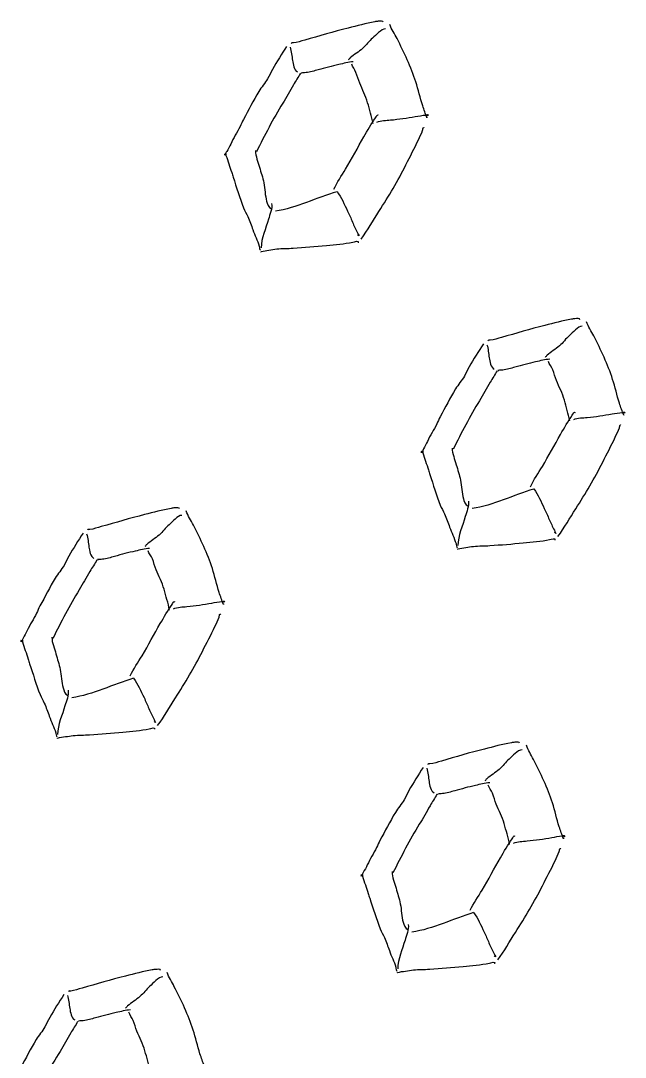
# Model space of a CAD drawing. Extents: x 25 to 279, y 7 to 272.
# Drawn here: x 61.1 to 116.5, y 173.6 to 268.6 of the extents above; entities that cross this region are included whole.
import ezdxf

# ---------------------------------------------------------------- set-up
doc = ezdxf.new("R2010")
doc.units = 0
doc.layers.get('0').update_dxf_attribs({"linetype": 'CONTINUOUS'})

msp = doc.modelspace()

# ---------------------------------------------------------------- linework, layer by layer
at = {"color": 7}
for points in [[(93.531002, 268.502051), (92.697565, 268.364917), (91.897994, 268.125919), (91.079373, 267.929995)], [(93.842946, 268.546051), (93.737906, 268.543088), (93.634454, 268.51909), (93.531002, 268.502051)], [(94.288769, 268.45805), (94.336658, 268.599946), (93.994288, 268.550311), (93.842946, 268.546051)], [(95.566177, 266.964954), (95.340752, 267.4103), (95.062675, 267.804926), (94.906306, 268.267683)], [(91.079373, 267.929995), (89.739788, 267.609373), (88.43936, 267.187124), (87.112475, 266.82991)], [(94.511548, 267.864008), (94.111498, 267.864008), (93.616463, 267.246603), (93.330448, 267.005938)], [(85.443483, 266.239704), (84.999777, 265.551417), (84.546281, 264.843234), (84.146231, 264.133806)], [(85.768127, 266.166362), (85.898567, 265.779647), (85.916029, 265.364251), (85.985879, 264.962508)], [(86.06499, 266.565883), (85.9917, 266.557839), (85.864435, 266.603612), (85.864435, 266.499896)], [(87.112475, 266.82991), (86.75661, 266.734105), (86.430908, 266.60602), (86.06499, 266.565883)], [(93.330448, 267.005938), (92.990723, 266.720267), (92.756567, 266.350591), (92.416577, 266.059841)], [(97.296023, 262.986335), (96.850994, 264.368677), (96.221021, 265.671909), (95.566177, 266.964954)], [(91.279927, 265.20177), (91.203198, 265.138561), (91.18944, 265.047042), (91.101862, 265.003756)], [(92.416577, 266.059841), (92.054892, 265.750305), (91.643729, 265.500988), (91.279927, 265.20177)], [(85.985879, 264.962508), (86.040383, 264.649664), (86.112085, 264.072502), (86.443079, 263.909122)], [(90.232706, 264.585715), (89.594267, 264.451306), (88.967998, 264.271257), (88.33829, 264.101686)], [(91.547421, 264.827755), (91.101598, 264.827755), (90.66874, 264.677551), (90.232706, 264.585715)], [(91.803538, 263.866551), (91.704583, 264.123355), (91.476512, 264.36611), (91.411425, 264.62355)], [(83.701996, 263.278832), (83.466781, 262.874522), (83.138169, 262.51445), (82.895546, 262.110696)], [(84.146231, 264.133806), (83.989069, 263.855147), (83.863127, 263.555771), (83.701996, 263.278832)], [(86.704487, 263.780138), (86.519544, 263.415224), (86.281154, 263.079204), (86.072927, 262.726779)], [(87.223865, 263.837658), (87.136552, 263.830488), (86.608179, 263.824614), (86.822756, 263.771671)], [(88.33829, 264.101686), (87.981896, 264.005748), (87.595075, 263.868191), (87.223865, 263.837658)], [(92.142469, 262.880713), (92.013617, 263.20451), (91.92895, 263.541933), (91.803538, 263.866551)], [(86.072927, 262.726779), (85.739552, 262.162713), (85.442954, 261.586424), (85.093175, 261.028471)], [(92.873512, 261.085039), (92.701533, 261.71824), (92.38271, 262.277066), (92.142469, 262.880713)], [(97.91991, 260.80339), (97.682844, 261.51504), (97.525152, 262.274579), (97.296023, 262.986335)], [(82.895546, 262.110696), (82.394425, 261.276756), (81.959185, 260.402493), (81.487698, 259.553445)], [(85.093175, 261.028471), (84.193063, 259.593027), (83.433179, 258.07379), (82.675942, 256.578629)], [(93.372781, 259.183717), (93.242871, 259.825755), (93.045492, 260.452711), (92.873512, 261.085039)], [(98.312288, 259.694283), (98.175763, 260.061948), (98.044, 260.431412), (97.91991, 260.80339)], [(81.487698, 259.553445), (81.370223, 259.342176), (81.281852, 259.11466), (81.178135, 258.897173)], [(92.522146, 257.942027), (92.865046, 258.539456), (93.210856, 259.135827), (93.599, 259.704893)], [(93.599, 259.704893), (93.650594, 259.780458), (93.796644, 260.085523), (93.851148, 259.937303)], [(93.727587, 259.299287), (94.104883, 259.472695), (94.563142, 259.458434), (94.971658, 259.497486)], [(94.971658, 259.497486), (95.73551, 259.570538), (96.48825, 259.683832), (97.242312, 259.819061)], [(97.242312, 259.819061), (97.555579, 259.875232), (97.871227, 259.918967), (98.187669, 259.954739)], [(98.187669, 259.954739), (98.262281, 259.963179), (98.381079, 260.025885), (98.412829, 259.958681)], [(98.312288, 259.74712), (98.312288, 259.729499), (98.318373, 259.677773), (98.312288, 259.694283)], [(98.412829, 259.958681), (98.453575, 259.872215), (98.340069, 259.889943), (98.318902, 259.890525)], [(81.178135, 258.897173), (80.919373, 258.354248), (80.561127, 257.852333), (80.326442, 257.296179)], [(97.533883, 257.677973), (97.666175, 257.963723), (97.808256, 258.246562), (97.915677, 258.54316)], [(97.915677, 258.54316), (97.947956, 258.63259), (97.924937, 258.76885), (98.010662, 258.811977)], [(98.010662, 258.811977), (98.029448, 258.821502), (98.044794, 258.787106), (98.061727, 258.774671)], [(90.854212, 254.998273), (91.429152, 255.969029), (91.9607, 256.963863), (92.522146, 257.942027)], [(96.385327, 255.395677), (96.766592, 256.158735), (97.175638, 256.904596), (97.533883, 257.677973)], [(80.326442, 257.296179), (80.228546, 257.06414), (80.067415, 256.828925), (79.950469, 256.609321)], [(82.588894, 256.68605), (82.588894, 256.162969), (82.824902, 255.665817), (82.959046, 255.159669)], [(79.77505, 256.264569), (79.759969, 256.28256), (79.798862, 256.418027), (79.805742, 256.436548)], [(79.810504, 256.360877), (79.806006, 256.356115), (79.775579, 256.263775), (79.77505, 256.264569)], [(79.950469, 256.609321), (79.903637, 256.52095), (79.872946, 256.427552), (79.810504, 256.360877)], [(79.888821, 256.428081), (79.888821, 256.370667), (79.871623, 256.310871), (79.888821, 256.256102)], [(79.888821, 256.256102), (80.052863, 255.729846), (80.240187, 255.210733), (80.411373, 254.686858)], [(82.959046, 255.159669), (83.084723, 254.686065), (83.259877, 254.224896), (83.351158, 253.740973)], [(89.761219, 253.143279), (90.067871, 253.791508), (90.488558, 254.380735), (90.854212, 254.998273)], [(93.907769, 251.118158), (94.813702, 252.531563), (95.64026, 253.905015), (96.385327, 255.395677)], [(80.411373, 254.686858), (80.45794, 254.544248), (80.495246, 254.399256), (80.542077, 254.25691)], [(80.542077, 254.25691), (80.8482, 253.322931), (81.147708, 252.35826), (81.500133, 251.440685)], [(83.351158, 253.740973), (83.45514, 253.187994), (83.469427, 252.58686), (83.612302, 252.042612)], [(90.070517, 252.924733), (88.202029, 252.37731), (86.352592, 251.421106), (84.411608, 251.138267)], [(90.066548, 252.939285), (90.489352, 252.407737), (90.728271, 251.75554), (91.031483, 251.149908)], [(83.612302, 252.042612), (83.663367, 251.848144), (83.807565, 251.448094), (84.02611, 251.376127)], [(81.500133, 251.440685), (81.606231, 251.164725), (81.773183, 250.915223), (81.891981, 250.645348)], [(84.069502, 251.827506), (84.156021, 251.401527), (83.900169, 250.808067), (83.786662, 250.40881)], [(91.031483, 251.149908), (91.196319, 250.821031), (91.33496, 250.479983), (91.480481, 250.142375)], [(92.282962, 248.584773), (92.882773, 249.3899), (93.366431, 250.273608), (93.907769, 251.118158)], [(81.891981, 250.645348), (82.065813, 250.250854), (82.206306, 249.847365), (82.349446, 249.441494)], [(83.786662, 250.40881), (83.547215, 249.566642), (83.111446, 248.654888), (83.111446, 247.764565)], [(91.480481, 250.142375), (91.626796, 249.802915), (91.782635, 249.480917), (91.95144, 249.15151)], [(82.349446, 249.441494), (82.52751, 248.93561), (82.781246, 248.4501), (82.93735, 247.936544)], [(91.95144, 249.15151), (91.989804, 249.076633), (92.028433, 249.001756), (92.061506, 248.924233)], [(89.101083, 247.987344), (89.909121, 248.057194), (90.722185, 248.143977), (91.518317, 248.298229)], [(91.518317, 248.298229), (91.62706, 248.319396), (92.152788, 248.501958), (91.990862, 248.245842)], [(92.073942, 248.864438), (92.029227, 248.878725), (92.002504, 248.924762), (91.966785, 248.954925)], [(92.061506, 248.924233), (92.069708, 248.905448), (92.093521, 248.858088), (92.073942, 248.864438)], [(82.93735, 247.936544), (82.961692, 247.85611), (82.975185, 247.584648), (83.046094, 247.549458)], [(83.096629, 247.392296), (83.101127, 247.411346), (83.091073, 247.445212), (83.110388, 247.448917)], [(83.110388, 247.448917), (83.586373, 247.539933), (84.066063, 247.612958), (84.54734, 247.669844)], [(84.54734, 247.669844), (85.043698, 247.728581), (85.546671, 247.710854), (86.04541, 247.744456)], [(86.04541, 247.744456), (87.064056, 247.813513), (88.08429, 247.899502), (89.101083, 247.987344)], [(109.11549, 240.658121), (107.775904, 240.337446), (106.475477, 239.915171), (105.148592, 239.557983)], [(111.567119, 241.23015), (110.733681, 241.093096), (109.93411, 240.853913), (109.11549, 240.658121)], [(112.547665, 240.591975), (112.147615, 240.591975), (111.652579, 239.974702), (111.366565, 239.733931)], [(111.879063, 241.274071), (111.774023, 241.27116), (111.670571, 241.247083), (111.567119, 241.23015)], [(112.324885, 241.186229), (112.372775, 241.328046), (112.030404, 241.278304), (111.879063, 241.274071)], [(113.602294, 239.692921), (113.376869, 240.138479), (113.098792, 240.532973), (112.942688, 240.995729)], [(105.148592, 239.557983), (104.792727, 239.462204), (104.467025, 239.334146), (104.101106, 239.293929)], [(111.366565, 239.733931), (111.02684, 239.448181), (110.792683, 239.078558), (110.452694, 238.787781)], [(115.33214, 235.714381), (114.88711, 237.096829), (114.257138, 238.399902), (113.602294, 239.692921)], [(103.4796, 238.967698), (103.035894, 238.279517), (102.582398, 237.571227), (102.182348, 236.861879)], [(103.804244, 238.894408), (103.934683, 238.507587), (103.952146, 238.092192), (104.021996, 237.690554)], [(104.101106, 239.293929), (104.027817, 239.285992), (103.900552, 239.331765), (103.900552, 239.228048)], [(110.452694, 238.787781), (110.091008, 238.478483), (109.679846, 238.228981), (109.316044, 237.929738)], [(104.021996, 237.690554), (104.0765, 237.377817), (104.148202, 236.800496), (104.479196, 236.637248)], [(109.316044, 237.929738), (109.239315, 237.866502), (109.225556, 237.775221), (109.137979, 237.731829)], [(102.182348, 236.861879), (102.025185, 236.583273), (101.899244, 236.283765), (101.738112, 236.00701)], [(106.374406, 236.829865), (106.018012, 236.733821), (105.631192, 236.596238), (105.259981, 236.56581)], [(108.268823, 237.313787), (107.630383, 237.179379), (107.004115, 236.999198), (106.374406, 236.829865)], [(109.583537, 237.555881), (109.137715, 237.555881), (108.704856, 237.405598), (108.268823, 237.313787)], [(109.839919, 236.59465), (109.7407, 236.851296), (109.512629, 237.094183), (109.447542, 237.351623)], [(101.738112, 236.00701), (101.502898, 235.602463), (101.174285, 235.242629), (100.931663, 234.838875)], [(104.740604, 236.508131), (104.55566, 236.143271), (104.317271, 235.80725), (104.109044, 235.454825)], [(105.259981, 236.56581), (105.172669, 236.558667), (104.64456, 236.552581), (104.858873, 236.499665)], [(110.178585, 235.608812), (110.049733, 235.932662), (109.965067, 236.270006), (109.839919, 236.59465)], [(100.931663, 234.838875), (100.430542, 234.004908), (99.995302, 233.13046), (99.523815, 232.281412)], [(104.109044, 235.454825), (103.775669, 234.890733), (103.479071, 234.314471), (103.129292, 233.756465)], [(110.909629, 233.813085), (110.73765, 234.446233), (110.418827, 235.005033), (110.178585, 235.608812)], [(115.956292, 233.531304), (115.71896, 234.243033), (115.561269, 235.002652), (115.33214, 235.714381)], [(103.129292, 233.756465), (102.229179, 232.3211), (101.469296, 230.801862), (100.712058, 229.306438)], [(111.408898, 231.91179), (111.278987, 232.553933), (111.081608, 233.180731), (110.909629, 233.813085)], [(116.348404, 232.422435), (116.211879, 232.789942), (116.080117, 233.159565), (115.956292, 233.531304)], [(99.523815, 232.281412), (99.40634, 232.070275), (99.317969, 231.842733), (99.214252, 231.625246)], [(110.558262, 230.6701), (110.901162, 231.267265), (111.246973, 231.8639), (111.635117, 232.433019)], [(111.635117, 232.433019), (111.68671, 232.508425), (111.83276, 232.81349), (111.887265, 232.665323)], [(111.763704, 232.027412), (112.141, 232.200715), (112.599258, 232.186427), (113.007775, 232.225585)], [(113.007775, 232.225585), (113.771627, 232.29861), (114.524367, 232.411852), (115.278429, 232.547054)], [(115.278429, 232.547054), (115.591696, 232.60341), (115.907344, 232.647067), (116.223785, 232.682785)], [(116.223785, 232.682785), (116.298398, 232.691252), (116.417196, 232.753958), (116.448946, 232.686754)], [(116.348404, 232.475088), (116.348404, 232.457625), (116.35449, 232.405767), (116.348404, 232.422435)], [(116.448946, 232.686754), (116.489692, 232.600235), (116.376185, 232.617963), (116.355019, 232.618492)], [(99.214252, 231.625246), (98.95549, 231.082321), (98.597244, 230.580406), (98.362558, 230.024252)], [(115.57, 230.406046), (115.702292, 230.691796), (115.844373, 230.974635), (115.951794, 231.271233)], [(115.951794, 231.271233), (115.984073, 231.360662), (115.961319, 231.496658), (116.046779, 231.54005)], [(116.046779, 231.54005), (116.065565, 231.549575), (116.08091, 231.515179), (116.097844, 231.502744)], [(98.362558, 230.024252), (98.264662, 229.792213), (98.103531, 229.556998), (97.986585, 229.337394)], [(108.890329, 227.726346), (109.465269, 228.697102), (109.996817, 229.691935), (110.558262, 230.6701)], [(114.421444, 228.12375), (114.802708, 228.886808), (115.211754, 229.632669), (115.57, 230.406046)], [(97.811167, 228.992642), (97.79635, 229.010633), (97.834979, 229.1461), (97.841858, 229.164621)], [(97.846621, 229.08895), (97.842123, 229.084188), (97.811696, 228.991848), (97.811167, 228.992642)], [(97.986585, 229.337394), (97.939754, 229.249023), (97.909062, 229.155625), (97.846621, 229.08895)], [(97.924937, 229.156154), (97.924937, 229.09874), (97.90774, 229.038944), (97.924937, 228.984175)], [(100.62501, 229.414123), (100.62501, 228.890777), (100.861019, 228.39389), (100.995163, 227.887742)], [(97.924937, 228.984175), (98.088979, 228.457919), (98.276304, 227.938806), (98.44749, 227.414667)], [(111.943885, 223.846231), (112.849819, 225.259371), (113.676377, 226.633087), (114.421444, 228.12375)], [(98.44749, 227.414667), (98.494056, 227.272321), (98.531627, 227.127329), (98.578194, 226.984719)], [(100.995163, 227.887742), (101.12084, 227.414138), (101.295994, 226.952969), (101.387275, 226.468781)], [(107.797335, 225.871352), (108.103988, 226.519581), (108.524675, 227.108808), (108.890329, 227.726346)], [(98.578194, 226.984719), (98.884317, 226.051004), (99.183825, 225.086333), (99.53625, 224.168758)], [(101.387275, 226.468781), (101.491256, 225.916067), (101.505544, 225.314933), (101.648419, 224.770685)], [(108.106633, 225.652806), (106.238146, 225.105383), (104.388708, 224.149179), (102.44799, 223.86634)], [(108.102929, 225.667358), (108.525469, 225.13581), (108.764387, 224.483612), (109.067865, 223.877981)], [(101.648419, 224.770685), (101.699483, 224.576217), (101.843681, 224.176167), (102.062227, 224.1042)], [(102.105883, 224.555579), (102.192138, 224.1296), (101.936285, 223.53614), (101.822779, 223.136883)], [(74.872056, 223.882215), (74.038619, 223.74516), (73.239313, 223.506242), (72.420692, 223.310185)], [(75.184, 223.926135), (75.07896, 223.923225), (74.975773, 223.899412), (74.872056, 223.882215)], [(75.629823, 223.838294), (75.677712, 223.98011), (75.335606, 223.930633), (75.184, 223.926135)], [(76.907231, 222.34525), (76.681806, 222.790544), (76.403729, 223.185038), (76.247625, 223.647794)], [(99.53625, 224.168758), (99.642348, 223.892798), (99.8093, 223.643296), (99.928098, 223.373156)], [(99.928098, 223.373156), (100.101929, 222.978662), (100.242423, 222.575438), (100.385563, 222.169302)], [(109.067865, 223.877981), (109.232435, 223.549104), (109.371077, 223.208056), (109.516598, 222.870448)], [(110.319079, 221.312846), (110.91889, 222.117973), (111.402548, 223.001681), (111.943885, 223.846231)], [(72.420692, 223.310185), (71.080842, 222.98951), (69.780415, 222.567235), (68.453529, 222.210048)], [(75.852602, 223.244304), (75.452552, 223.244304), (74.957781, 222.626767), (74.671502, 222.38626)], [(101.822779, 223.136883), (101.583331, 222.294715), (101.147562, 221.38296), (101.147562, 220.492638)], [(109.516598, 222.870448), (109.662913, 222.530988), (109.818752, 222.20899), (109.987556, 221.879583)], [(66.784537, 221.620027), (66.340831, 220.931581), (65.887335, 220.223556), (65.487285, 219.513944)], [(67.109181, 221.546473), (67.239885, 221.159917), (67.257083, 220.744521), (67.326933, 220.342619)], [(67.406308, 221.945994), (67.333019, 221.938056), (67.205754, 221.983829), (67.205754, 221.880112)], [(68.453529, 222.210048), (68.097665, 222.114269), (67.771963, 221.98621), (67.406308, 221.945994)], [(74.671502, 222.38626), (74.331777, 222.10051), (74.097621, 221.730887), (73.757631, 221.44011)], [(78.637077, 218.366446), (78.192048, 219.748894), (77.562075, 221.052231), (76.907231, 222.34525)], [(100.385563, 222.169302), (100.563627, 221.663683), (100.817363, 221.178173), (100.973467, 220.664617)], [(109.987556, 221.879583), (110.025921, 221.804706), (110.06455, 221.729829), (110.097887, 221.652306)], [(110.110058, 221.59251), (110.065344, 221.606798), (110.038621, 221.652835), (110.002902, 221.682998)], [(110.097887, 221.652306), (110.105825, 221.633521), (110.129902, 221.58616), (110.110058, 221.59251)], [(72.621246, 220.582067), (72.544252, 220.518831), (72.530494, 220.427285), (72.442917, 220.383894)], [(73.757631, 221.44011), (73.395946, 221.130548), (72.984783, 220.88131), (72.621246, 220.582067)], [(100.973467, 220.664617), (100.997808, 220.584183), (101.011302, 220.312721), (101.08221, 220.277531)], [(104.081527, 220.472529), (105.100173, 220.541585), (106.120406, 220.627575), (107.1372, 220.715417)], [(107.1372, 220.715417), (107.945237, 220.785267), (108.758302, 220.87205), (109.554433, 221.026302)], [(109.554433, 221.026302), (109.663177, 221.047469), (110.188904, 221.230031), (110.026979, 220.973915)], [(67.326933, 220.342619), (67.381438, 220.029881), (67.45314, 219.452825), (67.784133, 219.289312)], [(71.57376, 219.965852), (70.935321, 219.831444), (70.309317, 219.651527), (69.679344, 219.481929)], [(72.888475, 220.207946), (72.442652, 220.207946), (72.009794, 220.057662), (71.57376, 219.965852)], [(73.144856, 219.246715), (73.045638, 219.503625), (72.817567, 219.746248), (72.752479, 220.003687)], [(101.132746, 220.120369), (101.137244, 220.139419), (101.12719, 220.173285), (101.146504, 220.17699)], [(101.146504, 220.17699), (101.62249, 220.268006), (102.102179, 220.341031), (102.583456, 220.397917)], [(102.583456, 220.397917), (103.079815, 220.456654), (103.582787, 220.438662), (104.081527, 220.472529)], [(65.04305, 218.659075), (64.807835, 218.254792), (64.479223, 217.894694), (64.2366, 217.49094)], [(65.487285, 219.513944), (65.330123, 219.235338), (65.204181, 218.936094), (65.04305, 218.659075)], [(68.045542, 219.16046), (67.860598, 218.795335), (67.622208, 218.459315), (67.413981, 218.10689)], [(68.565183, 219.217875), (68.477606, 219.210731), (67.949498, 219.20491), (68.16381, 219.151994)], [(69.679344, 219.481929), (69.323215, 219.385885), (68.936129, 219.248302), (68.565183, 219.217875)], [(73.483523, 218.260877), (73.354671, 218.584727), (73.270004, 218.922071), (73.144856, 219.246715)], [(67.413981, 218.10689), (67.080871, 217.542798), (66.784008, 216.966535), (66.434229, 216.408794)], [(74.214831, 216.46515), (74.042587, 217.098562), (73.723765, 217.657362), (73.483523, 218.260877)], [(79.261229, 216.183633), (79.024162, 216.895363), (78.866206, 217.654717), (78.637077, 218.366446)], [(64.2366, 217.49094), (63.735479, 216.656973), (63.30024, 215.78279), (62.828752, 214.933742)], [(66.434229, 216.408794), (65.534117, 214.973165), (64.774498, 213.453927), (64.016996, 211.958767)], [(74.7141, 214.563854), (74.583925, 215.205998), (74.386546, 215.832796), (74.214831, 216.46515)], [(79.653342, 215.0745), (79.516817, 215.442271), (79.385054, 215.811629), (79.261229, 216.183633)], [(62.828752, 214.933742), (62.711277, 214.72234), (62.622906, 214.495062), (62.519454, 214.277575)], [(73.8632, 213.322429), (74.2061, 213.919594), (74.55191, 214.515965), (74.940319, 215.085083)], [(74.940319, 215.085083), (74.991648, 215.160754), (75.137698, 215.465819), (75.192202, 215.317387)], [(75.068906, 214.679477), (75.445938, 214.852779), (75.904196, 214.838756), (76.312713, 214.87765)], [(76.312713, 214.87765), (77.076565, 214.950675), (77.829304, 215.063917), (78.583367, 215.199383)], [(78.583367, 215.199383), (78.896633, 215.255475), (79.212281, 215.299131), (79.528723, 215.33485)], [(79.528723, 215.33485), (79.603335, 215.343317), (79.722398, 215.406023), (79.753883, 215.338819)], [(79.653342, 215.127417), (79.653342, 215.10969), (79.659692, 215.058096), (79.653342, 215.0745)], [(79.753883, 215.338819), (79.794894, 215.2523), (79.681123, 215.270292), (79.659956, 215.270821)], [(62.519454, 214.277575), (62.260427, 213.734385), (61.902181, 213.232471), (61.667496, 212.676317)], [(78.874938, 213.05811), (79.007229, 213.34386), (79.14931, 213.6267), (79.256731, 213.923563)], [(79.256731, 213.923563), (79.28901, 214.012727), (79.266256, 214.148988), (79.351717, 214.192115)], [(79.351717, 214.192115), (79.370502, 214.20164), (79.385848, 214.167244), (79.402781, 214.154808)], [(72.195531, 210.37841), (72.770206, 211.349167), (73.301754, 212.344265), (73.8632, 213.322429)], [(77.726381, 210.775815), (78.10791, 211.538873), (78.516692, 212.284733), (78.874938, 213.05811)], [(61.291523, 211.989458), (61.244692, 211.901087), (61.214265, 211.807954), (61.151558, 211.741015)], [(61.667496, 212.676317), (61.569865, 212.444277), (61.408469, 212.209062), (61.291523, 211.989458)], [(63.929948, 212.066188), (63.929948, 211.543106), (64.165956, 211.045954), (64.3001, 210.539806)], [(61.116104, 211.644706), (61.101287, 211.662962), (61.140181, 211.798165), (61.146796, 211.816685)], [(61.151558, 211.741015), (61.14706, 211.736252), (61.116633, 211.644177), (61.116104, 211.644706)], [(61.229875, 211.808219), (61.229875, 211.750804), (61.212942, 211.691008), (61.229875, 211.63624)], [(61.229875, 211.63624), (61.393917, 211.109983), (61.581242, 210.591135), (61.752427, 210.066996)], [(61.752427, 210.066996), (61.798994, 209.92465), (61.836565, 209.779394), (61.883131, 209.637048)], [(64.3001, 210.539806), (64.425777, 210.066202), (64.600931, 209.605033), (64.692212, 209.12111)], [(71.102273, 208.523417), (71.408925, 209.171646), (71.829877, 209.760873), (72.195531, 210.37841)], [(75.249088, 206.49856), (76.154756, 207.9117), (76.981579, 209.285417), (77.726381, 210.775815)], [(61.883131, 209.637048), (62.189254, 208.703069), (62.488762, 207.738398), (62.841187, 206.820823)], [(64.692212, 209.12111), (64.796458, 208.568131), (64.810481, 207.966998), (64.953356, 207.42275)], [(71.411571, 208.304871), (69.543348, 207.757712), (67.693646, 206.801244), (65.752927, 206.518404)], [(71.407867, 208.319687), (71.830406, 207.787875), (72.069325, 207.135677), (72.372802, 206.530046)], [(64.953356, 207.42275), (65.004421, 207.228281), (65.148883, 206.828231), (65.367165, 206.756265)], [(65.410821, 207.207908), (65.497075, 206.781665), (65.241223, 206.188469), (65.127717, 205.788948)], [(62.841187, 206.820823), (62.947285, 206.544863), (63.114238, 206.29536), (63.2333, 206.025485)], [(72.372802, 206.530046), (72.537373, 206.201169), (72.676015, 205.860121), (72.8218, 205.522513)], [(73.624017, 203.96491), (74.224092, 204.770038), (74.707485, 205.653746), (75.249088, 206.49856)], [(63.2333, 206.025485), (63.406867, 205.630992), (63.54736, 205.227502), (63.6905, 204.821631)], [(65.127717, 205.788948), (64.888269, 204.946779), (64.4525, 204.035025), (64.4525, 203.144702)], [(72.8218, 205.522513), (72.968115, 205.183052), (73.12369, 204.861319), (73.292494, 204.531912)], [(63.6905, 204.821631), (63.868565, 204.316012), (64.1223, 203.830502), (64.278404, 203.316681)], [(73.292494, 204.531912), (73.330858, 204.456771), (73.369752, 204.381894), (73.402825, 204.304371)], [(70.442402, 203.367481), (71.250175, 203.437331), (72.06324, 203.524379), (72.859371, 203.678631)], [(72.859371, 203.678631), (72.968379, 203.699533), (73.493842, 203.882096), (73.331917, 203.625979)], [(73.41526, 204.244575), (73.370546, 204.259127), (73.343558, 204.3049), (73.30784, 204.335327)], [(73.402825, 204.304371), (73.410762, 204.285585), (73.43484, 204.238225), (73.41526, 204.244575)], [(64.278404, 203.316681), (64.302746, 203.236513), (64.31624, 202.964785), (64.387413, 202.92986)], [(64.437683, 202.772698), (64.442446, 202.791483), (64.432392, 202.825615), (64.451442, 202.829319)], [(64.451442, 202.829319), (64.927427, 202.920335), (65.407117, 202.993096), (65.888394, 203.050246)], [(65.888394, 203.050246), (66.385017, 203.108983), (66.887725, 203.090992), (67.386729, 203.124594)], [(67.386729, 203.124594), (68.40511, 203.19365), (69.425344, 203.27964), (70.442402, 203.367481)], [(106.806206, 202.347512), (106.854096, 202.489329), (106.511725, 202.439588), (106.360383, 202.435354)], [(103.59681, 201.819404), (102.257225, 201.498729), (100.956533, 201.076454), (99.629913, 200.719267)], [(106.04844, 202.391433), (105.215002, 202.254379), (104.415431, 202.015196), (103.59681, 201.819404)], [(107.028985, 201.753258), (106.628935, 201.753258), (106.1339, 201.135985), (105.847885, 200.895215)], [(106.360383, 202.435354), (106.255344, 202.432444), (106.151892, 202.408367), (106.04844, 202.391433)], [(108.083615, 200.854204), (107.85819, 201.299762), (107.580112, 201.694256), (107.423744, 202.157012)], [(99.629913, 200.719267), (99.274048, 200.623488), (98.948346, 200.495429), (98.582427, 200.455213)], [(105.847885, 200.895215), (105.50816, 200.609729), (105.27374, 200.239842), (104.934015, 199.949329)], [(109.81346, 196.875665), (109.368431, 198.258112), (108.738458, 199.561185), (108.083615, 200.854204)], [(97.960921, 200.128981), (97.517215, 199.4408), (97.063719, 198.73251), (96.663669, 198.023162)], [(98.285565, 200.055692), (98.416004, 199.668871), (98.433202, 199.253475), (98.503317, 198.851837)], [(98.582427, 200.455213), (98.509138, 200.447275), (98.381873, 200.493048), (98.381873, 200.389331)], [(104.934015, 199.949329), (104.572329, 199.639767), (104.161167, 199.390265), (103.797365, 199.091021)], [(98.503317, 198.851837), (98.557821, 198.5391), (98.629523, 197.961779), (98.960517, 197.798531)], [(104.064858, 198.717165), (103.619035, 198.717165), (103.186177, 198.566881), (102.750144, 198.475071)], [(103.797365, 199.091021), (103.720635, 199.027785), (103.706877, 198.936504), (103.6193, 198.893112)], [(96.663669, 198.023162), (96.506506, 197.744556), (96.380565, 197.445048), (96.219433, 197.168294)], [(99.741302, 197.727094), (99.65399, 197.71995), (99.125617, 197.713865), (99.340194, 197.660948)], [(100.855727, 197.991148), (100.499333, 197.895104), (100.112248, 197.757521), (99.741302, 197.727094)], [(102.750144, 198.475071), (102.111704, 198.340663), (101.485435, 198.160746), (100.855727, 197.991148)], [(104.320975, 197.755933), (104.222021, 198.012579), (103.99395, 198.255467), (103.928862, 198.512906)], [(104.659906, 196.770096), (104.531054, 197.093946), (104.446388, 197.43129), (104.320975, 197.755933)], [(96.219433, 197.168294), (95.984219, 196.763746), (95.655606, 196.403912), (95.412983, 196.000158)], [(99.221925, 197.669415), (99.036981, 197.304554), (98.798592, 196.968533), (98.590365, 196.616108)], [(105.39095, 194.974369), (105.218971, 195.607517), (104.900148, 196.166317), (104.659906, 196.770096)], [(110.437348, 194.692852), (110.200281, 195.404317), (110.04259, 196.163935), (109.81346, 196.875665)], [(95.412983, 196.000158), (94.911862, 195.166192), (94.476623, 194.291744), (94.005135, 193.442696)], [(98.590365, 196.616108), (98.25699, 196.052017), (97.960392, 195.475754), (97.610613, 194.917748)], [(97.610613, 194.917748), (96.7105, 193.482383), (95.950617, 191.963146), (95.193379, 190.467985)], [(105.890219, 193.073073), (105.760308, 193.715217), (105.562929, 194.342015), (105.39095, 194.974369)], [(106.116438, 193.594302), (106.168031, 193.669708), (106.314081, 193.974773), (106.368585, 193.826606)], [(110.829725, 193.583719), (110.6932, 193.951225), (110.561437, 194.320848), (110.437348, 194.692852)], [(110.705106, 193.844069), (110.779719, 193.852535), (110.898517, 193.915242), (110.930267, 193.848037)], [(94.005135, 193.442696), (93.88766, 193.231558), (93.79929, 193.004017), (93.695573, 192.786529)], [(105.039583, 191.831383), (105.382483, 192.428812), (105.728294, 193.025183), (106.116438, 193.594302)], [(106.245025, 193.188696), (106.622321, 193.361998), (107.080579, 193.34771), (107.489096, 193.386869)], [(107.489096, 193.386869), (108.252948, 193.459894), (109.005688, 193.573135), (109.75975, 193.708337)], [(109.75975, 193.708337), (110.073017, 193.764694), (110.388665, 193.80835), (110.705106, 193.844069)], [(110.829725, 193.636371), (110.829725, 193.618908), (110.83581, 193.56705), (110.829725, 193.583719)], [(110.930267, 193.848037), (110.971012, 193.761519), (110.857506, 193.779246), (110.83634, 193.779775)], [(93.695573, 192.786529), (93.43681, 192.243604), (93.0783, 191.74169), (92.843879, 191.185535)], [(110.051321, 191.567329), (110.183613, 191.853079), (110.325694, 192.135919), (110.433115, 192.432517)], [(110.433115, 192.432517), (110.465394, 192.521946), (110.442375, 192.657942), (110.5281, 192.701333)], [(110.5281, 192.701333), (110.546885, 192.710858), (110.562231, 192.676463), (110.579165, 192.664027)], [(92.843879, 191.185535), (92.745983, 190.953496), (92.584852, 190.718281), (92.467906, 190.498677)], [(103.37165, 188.887629), (103.94659, 189.858385), (104.478138, 190.853219), (105.039583, 191.831383)], [(108.902765, 189.285033), (109.284029, 190.048092), (109.69281, 190.793952), (110.051321, 191.567329)], [(92.292487, 190.153925), (92.277406, 190.171917), (92.3163, 190.307383), (92.323179, 190.325904)], [(92.327942, 190.250233), (92.323179, 190.245471), (92.293017, 190.153131), (92.292487, 190.153925)], [(92.467906, 190.498677), (92.421075, 190.410306), (92.390383, 190.316908), (92.327942, 190.250233)], [(92.406258, 190.317437), (92.406258, 190.260023), (92.38906, 190.200227), (92.406258, 190.145458)], [(92.406258, 190.145458), (92.5703, 189.619202), (92.757625, 189.10009), (92.92881, 188.576215)], [(95.106331, 190.575406), (95.106331, 190.052325), (95.34234, 189.555173), (95.476483, 189.049025)], [(106.425206, 185.007515), (107.33114, 186.420654), (108.157698, 187.794371), (108.902765, 189.285033)], [(92.92881, 188.576215), (92.975377, 188.433604), (93.012683, 188.288612), (93.059515, 188.146267)], [(95.476483, 189.049025), (95.60216, 188.575421), (95.777315, 188.114252), (95.868331, 187.630329)], [(102.278656, 187.032635), (102.585308, 187.680865), (103.005996, 188.270092), (103.37165, 188.887629)], [(93.059515, 188.146267), (93.365373, 187.212288), (93.665146, 186.247617), (94.017571, 185.330042)], [(95.868331, 187.630329), (95.972577, 187.07735), (95.986865, 186.476217), (96.12974, 185.931969)], [(102.587954, 186.81409), (100.719467, 186.266667), (98.869765, 185.310462), (96.929046, 185.027623)], [(102.583985, 186.828642), (103.00679, 186.297094), (103.245708, 185.644896), (103.548921, 185.039265)], [(96.12974, 185.931969), (96.180804, 185.7375), (96.325002, 185.33745), (96.543548, 185.265483)], [(96.58694, 185.716862), (96.673458, 185.290883), (96.417606, 184.697423), (96.303835, 184.298167)], [(94.017571, 185.330042), (94.123669, 185.054081), (94.290621, 184.804579), (94.409419, 184.53444)], [(94.409419, 184.53444), (94.58325, 184.139946), (94.723744, 183.736721), (94.866883, 183.330585)], [(103.548921, 185.039265), (103.713756, 184.710388), (103.852398, 184.36934), (103.997919, 184.031731)], [(104.8004, 182.474129), (105.40021, 183.279256), (105.883869, 184.162965), (106.425206, 185.007515)], [(96.303835, 184.298167), (96.064652, 183.455998), (95.628883, 182.544244), (95.628883, 181.653921)], [(103.997919, 184.031731), (104.144233, 183.692271), (104.300073, 183.370273), (104.468612, 183.040867)], [(94.866883, 183.330585), (95.044948, 182.824967), (95.298683, 182.339456), (95.454787, 181.8259)], [(104.468612, 183.040867), (104.507242, 182.96599), (104.545871, 182.891113), (104.578944, 182.81359)], [(104.591379, 182.753794), (104.546665, 182.768081), (104.519942, 182.814119), (104.484223, 182.844281)], [(104.578944, 182.81359), (104.587146, 182.794804), (104.610958, 182.747444), (104.591379, 182.753794)], [(73.115752, 181.564492), (72.282315, 181.427437), (71.483008, 181.188254), (70.664388, 180.992462)], [(73.427696, 181.608412), (73.322656, 181.605502), (73.219469, 181.581425), (73.115752, 181.564492)], [(73.873519, 181.520571), (73.921408, 181.662388), (73.579302, 181.612646), (73.427696, 181.608412)], [(95.454787, 181.8259), (95.479129, 181.745467), (95.492623, 181.474004), (95.563531, 181.438815)], [(95.627825, 181.338273), (96.10381, 181.42929), (96.5835, 181.502315), (97.064777, 181.5592)], [(97.064777, 181.5592), (97.561135, 181.617937), (98.064108, 181.60021), (98.562848, 181.633812)], [(98.562848, 181.633812), (99.581494, 181.702869), (100.601462, 181.788858), (101.618521, 181.8767)], [(101.618521, 181.8767), (102.426558, 181.94655), (103.239623, 182.033333), (104.035754, 182.187585)], [(104.035754, 182.187585), (104.144498, 182.208752), (104.670225, 182.391315), (104.5083, 182.135198)], [(70.664388, 180.992462), (69.324538, 180.671787), (68.02411, 180.249513), (66.69749, 179.892325)], [(74.096298, 180.926317), (73.696248, 180.926317), (73.201477, 180.309044), (72.915198, 180.068273)], [(75.150927, 180.027263), (74.925502, 180.472821), (74.647425, 180.867315), (74.491321, 181.330071)], [(95.614067, 181.281652), (95.618565, 181.300702), (95.60851, 181.334569), (95.627825, 181.338273)], [(65.650004, 179.628271), (65.576715, 179.620333), (65.44945, 179.666106), (65.44945, 179.56239)], [(66.69749, 179.892325), (66.341625, 179.796546), (66.015658, 179.668487), (65.650004, 179.628271)], [(72.915198, 180.068273), (72.575473, 179.782787), (72.341317, 179.413165), (72.001592, 179.122388)], [(76.880773, 176.048723), (76.435744, 177.431171), (75.806035, 178.734244), (75.150927, 180.027263)], [(65.028233, 179.30204), (64.584527, 178.613858), (64.131031, 177.905569), (63.730981, 177.196221)], [(65.352877, 179.22875), (65.483581, 178.842194), (65.500779, 178.426798), (65.570629, 178.024896)], [(72.001592, 179.122388), (71.639642, 178.812825), (71.228479, 178.563323), (70.864942, 178.264344)], [(65.570629, 178.024896), (65.625133, 177.712158), (65.6971, 177.134838), (66.027829, 176.97159)], [(71.132435, 177.890223), (70.686348, 177.890223), (70.25349, 177.73994), (69.817456, 177.648129)], [(70.864942, 178.264344), (70.787948, 178.201108), (70.77419, 178.109563), (70.686613, 178.066171)], [(63.730981, 177.196221), (63.573819, 176.917615), (63.447877, 176.618106), (63.286746, 176.341352)], [(66.289237, 176.842473), (66.104558, 176.477612), (65.865904, 176.141592), (65.657677, 175.789167)], [(66.808879, 176.900152), (66.721567, 176.893008), (66.193194, 176.887187), (66.407771, 176.834006)], [(67.92304, 177.164206), (67.56691, 177.068162), (67.179825, 176.930579), (66.808879, 176.900152)], [(69.817456, 177.648129), (69.179017, 177.513721), (68.553012, 177.333804), (67.92304, 177.164206)], [(71.388552, 176.928992), (71.289333, 177.185902), (71.061262, 177.428525), (70.996175, 177.685965)], [(71.727219, 175.943154), (71.598367, 176.267004), (71.5137, 176.604348), (71.388552, 176.928992)], [(63.286746, 176.341352), (63.051531, 175.937069), (62.722919, 175.576971), (62.480296, 175.173217)], [(72.458527, 174.147427), (72.286283, 174.780575), (71.96746, 175.33964), (71.727219, 175.943154)], [(77.504925, 173.86591), (77.267858, 174.577375), (77.109902, 175.336994), (76.880773, 176.048723)], [(62.480296, 175.173217), (61.979175, 174.33925), (61.543935, 173.464802), (61.072448, 172.616019)], [(65.657677, 175.789167), (65.324567, 175.225075), (65.027704, 174.648812), (64.677925, 174.090806)], [(64.677925, 174.090806), (63.777813, 172.655442), (63.018194, 171.136204), (62.260956, 169.641044)], [(72.957796, 172.246131), (72.827621, 172.888275), (72.630242, 173.515073), (72.458527, 174.147427)], [(77.897302, 172.756777), (77.760513, 173.124283), (77.62875, 173.493906), (77.504925, 173.86591)]]:
    msp.add_open_spline(points, degree=3, dxfattribs=at)

doc.saveas('drawing.dxf')
